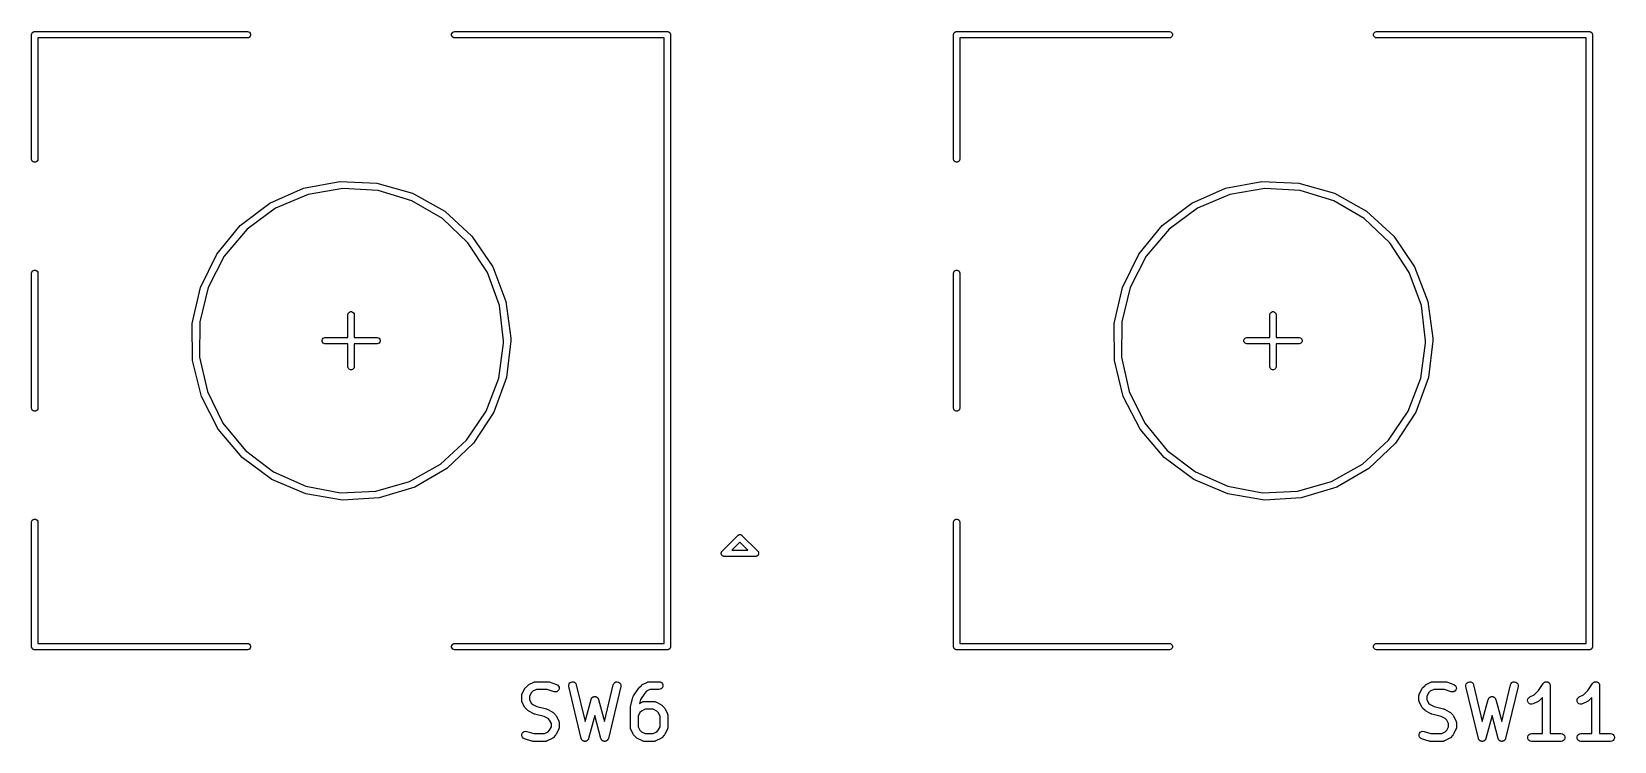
# Model space of a CAD drawing. Extents: x 105.5 to 202.9, y -138.6 to -44.
# Drawn here: x 128.58 to 159.1, y -138.58 to -124.89 of the extents above; entities that cross this region are included whole.
import ezdxf

# ---------------------------------------------------------------- set-up
doc = ezdxf.new("R2010")
doc.units = 0
doc.header["$MEASUREMENT"] = 0
doc.layers.add('BLACK', color=7, linetype='CONTINUOUS')

msp = doc.modelspace()

# ---------------------------------------------------------------- linework, layer by layer
at = {"layer": 'BLACK', "linetype": 'CONTINUOUS'}
for p, q in [((128.58, -124.939), (128.582, -124.934)), ((128.58, -124.945), (128.58, -124.939)), ((128.58, -127.355), (128.58, -124.945)), ((128.582, -124.934), (128.583, -124.929)), ((128.583, -124.929), (128.585, -124.925)), ((128.585, -124.925), (128.587, -124.92)), ((128.587, -124.92), (128.591, -124.915)), ((128.591, -124.915), (128.593, -124.911)), ((128.593, -124.911), (128.597, -124.907)), ((128.597, -124.907), (128.601, -124.903)), ((128.601, -124.903), (128.605, -124.901)), ((128.605, -124.901), (128.61, -124.897)), ((128.61, -124.897), (128.615, -124.895)), ((128.615, -124.895), (128.619, -124.893)), ((128.619, -124.893), (128.624, -124.892)), ((128.624, -124.892), (128.629, -124.89)), ((128.629, -124.89), (128.635, -124.89)), ((128.635, -124.89), (128.635, -124.89)), ((128.635, -124.89), (132.745, -124.89)), ((132.745, -125.01), (128.7, -125.01)), ((128.7, -125.01), (128.7, -127.355)), ((132.745, -124.89), (132.761, -124.893)), ((132.761, -125.007), (132.745, -125.01)), ((132.761, -124.893), (132.779, -124.903)), ((132.779, -124.997), (132.761, -125.007)), ((132.779, -124.903), (132.793, -124.92)), ((132.793, -124.98), (132.779, -124.997)), ((132.793, -124.92), (132.8, -124.939)), ((132.8, -124.961), (132.793, -124.98)), ((132.8, -124.939), (132.8, -124.961)), ((136.68, -124.939), (136.687, -124.92)), ((136.68, -124.961), (136.68, -124.939)), ((136.687, -124.98), (136.68, -124.961)), ((136.687, -124.92), (136.701, -124.903)), ((136.701, -124.997), (136.687, -124.98)), ((136.701, -124.903), (136.719, -124.893)), ((136.719, -125.007), (136.701, -124.997)), ((136.719, -124.893), (136.735, -124.89)), ((136.735, -125.01), (136.719, -125.007)), ((136.735, -124.89), (140.845, -124.89)), ((140.78, -125.01), (136.735, -125.01)), ((140.78, -136.69), (140.78, -125.01)), ((140.845, -124.89), (140.851, -124.89)), ((140.845, -124.89), (140.845, -124.89)), ((140.851, -124.89), (140.856, -124.892)), ((140.856, -124.892), (140.861, -124.893)), ((140.861, -124.893), (140.865, -124.895)), ((140.865, -124.895), (140.87, -124.897)), ((140.87, -124.897), (140.875, -124.901)), ((140.875, -124.901), (140.879, -124.903)), ((140.879, -124.903), (140.883, -124.907)), ((140.883, -124.907), (140.887, -124.911)), ((140.887, -124.911), (140.889, -124.915)), ((140.889, -124.915), (140.893, -124.92)), ((140.893, -124.92), (140.895, -124.925)), ((140.895, -124.925), (140.897, -124.929)), ((140.897, -124.929), (140.898, -124.934)), ((140.898, -124.934), (140.9, -124.939)), ((140.9, -124.939), (140.9, -124.945)), ((140.9, -124.945), (140.9, -124.945)), ((140.9, -124.945), (140.9, -136.755)), ((146.36, -124.939), (146.362, -124.934)), ((146.36, -124.945), (146.36, -124.939)), ((146.36, -127.355), (146.36, -124.945)), ((146.362, -124.934), (146.363, -124.929)), ((146.363, -124.929), (146.365, -124.925)), ((146.365, -124.925), (146.367, -124.92)), ((146.367, -124.92), (146.371, -124.915)), ((146.371, -124.915), (146.373, -124.911)), ((146.373, -124.911), (146.377, -124.907)), ((146.377, -124.907), (146.381, -124.903)), ((146.381, -124.903), (146.385, -124.901)), ((146.385, -124.901), (146.39, -124.897)), ((146.39, -124.897), (146.395, -124.895)), ((146.395, -124.895), (146.399, -124.893)), ((146.399, -124.893), (146.404, -124.892)), ((146.404, -124.892), (146.409, -124.89)), ((146.409, -124.89), (146.415, -124.89)), ((146.415, -124.89), (146.415, -124.89)), ((146.415, -124.89), (150.525, -124.89)), ((150.525, -125.01), (146.48, -125.01)), ((146.48, -125.01), (146.48, -127.355)), ((150.525, -124.89), (150.541, -124.893)), ((150.541, -125.007), (150.525, -125.01)), ((150.541, -124.893), (150.559, -124.903)), ((150.559, -124.997), (150.541, -125.007)), ((150.559, -124.903), (150.573, -124.92)), ((150.573, -124.98), (150.559, -124.997)), ((150.573, -124.92), (150.58, -124.939)), ((150.58, -124.961), (150.573, -124.98)), ((150.58, -124.939), (150.58, -124.961)), ((154.46, -124.939), (154.467, -124.92)), ((154.46, -124.961), (154.46, -124.939)), ((154.467, -124.98), (154.46, -124.961)), ((154.467, -124.92), (154.481, -124.903)), ((154.481, -124.997), (154.467, -124.98)), ((154.481, -124.903), (154.499, -124.893)), ((154.499, -125.007), (154.481, -124.997)), ((154.499, -124.893), (154.515, -124.89)), ((154.515, -125.01), (154.499, -125.007)), ((154.515, -124.89), (158.625, -124.89)), ((158.56, -125.01), (154.515, -125.01)), ((158.56, -136.69), (158.56, -125.01)), ((158.625, -124.89), (158.631, -124.89)), ((158.625, -124.89), (158.625, -124.89)), ((158.631, -124.89), (158.636, -124.892)), ((158.636, -124.892), (158.641, -124.893)), ((158.641, -124.893), (158.645, -124.895)), ((158.645, -124.895), (158.65, -124.897)), ((158.65, -124.897), (158.655, -124.901)), ((158.655, -124.901), (158.659, -124.903)), ((158.659, -124.903), (158.663, -124.907)), ((158.663, -124.907), (158.667, -124.911)), ((158.667, -124.911), (158.669, -124.915)), ((158.669, -124.915), (158.673, -124.92)), ((158.673, -124.92), (158.675, -124.925)), ((158.675, -124.925), (158.677, -124.929)), ((158.677, -124.929), (158.678, -124.934)), ((158.678, -124.934), (158.68, -124.939)), ((158.68, -124.939), (158.68, -124.945)), ((158.68, -124.945), (158.68, -124.945)), ((158.68, -124.945), (158.68, -136.755)), ((128.583, -127.371), (128.58, -127.355)), ((128.593, -127.389), (128.583, -127.371)), ((128.61, -127.403), (128.593, -127.389)), ((128.629, -127.41), (128.61, -127.403)), ((128.651, -127.41), (128.629, -127.41)), ((128.67, -127.403), (128.651, -127.41)), ((128.687, -127.389), (128.67, -127.403)), ((128.697, -127.371), (128.687, -127.389)), ((128.7, -127.355), (128.697, -127.371)), ((146.363, -127.371), (146.36, -127.355)), ((146.373, -127.389), (146.363, -127.371)), ((146.39, -127.403), (146.373, -127.389)), ((146.409, -127.41), (146.39, -127.403)), ((146.431, -127.41), (146.409, -127.41)), ((146.45, -127.403), (146.431, -127.41)), ((146.467, -127.389), (146.45, -127.403)), ((146.477, -127.371), (146.467, -127.389)), ((146.48, -127.355), (146.477, -127.371)), ((133.824, -127.909), (134.525, -127.778)), ((134.525, -127.778), (135.238, -127.81)), ((135.238, -127.81), (135.924, -128.007)), ((151.604, -127.909), (152.305, -127.778)), ((152.305, -127.778), (153.018, -127.81)), ((153.018, -127.81), (153.704, -128.007)), ((133.172, -128.199), (133.824, -127.909)), ((133.91, -128.03), (133.283, -128.296)), ((134.581, -127.914), (133.91, -128.03)), ((135.261, -127.956), (134.581, -127.914)), ((135.912, -128.154), (135.261, -127.956)), ((136.501, -128.496), (135.912, -128.154)), ((135.924, -128.007), (136.546, -128.355)), ((150.952, -128.199), (151.604, -127.909)), ((151.69, -128.03), (151.063, -128.296)), ((152.361, -127.914), (151.69, -128.03)), ((153.041, -127.956), (152.361, -127.914)), ((153.692, -128.154), (153.041, -127.956)), ((154.281, -128.496), (153.692, -128.154)), ((153.704, -128.007), (154.326, -128.355)), ((132.604, -128.631), (133.172, -128.199)), ((133.283, -128.296), (132.735, -128.7)), ((136.995, -128.964), (136.501, -128.496)), ((136.546, -128.355), (137.072, -128.837)), ((150.384, -128.631), (150.952, -128.199)), ((151.063, -128.296), (150.515, -128.7)), ((154.775, -128.964), (154.281, -128.496)), ((154.326, -128.355), (154.852, -128.837)), ((132.151, -129.182), (132.604, -128.631)), ((132.735, -128.7), (132.294, -129.219)), ((149.931, -129.182), (150.384, -128.631)), ((150.515, -128.7), (150.074, -129.219)), ((137.369, -129.534), (136.995, -128.964)), ((137.072, -128.837), (137.472, -129.428)), ((155.149, -129.534), (154.775, -128.964)), ((154.852, -128.837), (155.252, -129.428)), ((131.837, -129.822), (132.151, -129.182)), ((132.294, -129.219), (131.984, -129.825)), ((149.617, -129.822), (149.931, -129.182)), ((150.074, -129.219), (149.764, -129.825)), ((128.58, -129.545), (128.583, -129.529)), ((128.58, -132.155), (128.58, -129.545)), ((128.583, -129.529), (128.593, -129.511)), ((128.593, -129.511), (128.61, -129.497)), ((128.61, -129.497), (128.629, -129.49)), ((128.629, -129.49), (128.651, -129.49)), ((128.651, -129.49), (128.67, -129.497)), ((128.67, -129.497), (128.687, -129.511)), ((128.687, -129.511), (128.697, -129.529)), ((128.697, -129.529), (128.7, -129.545)), ((128.7, -129.545), (128.7, -132.155)), ((137.601, -130.174), (137.369, -129.534)), ((137.472, -129.428), (137.726, -130.094)), ((146.36, -129.545), (146.363, -129.529)), ((146.36, -132.155), (146.36, -129.545)), ((146.363, -129.529), (146.373, -129.511)), ((146.373, -129.511), (146.39, -129.497)), ((146.39, -129.497), (146.409, -129.49)), ((146.409, -129.49), (146.431, -129.49)), ((146.431, -129.49), (146.45, -129.497)), ((146.45, -129.497), (146.467, -129.511)), ((146.467, -129.511), (146.477, -129.529)), ((146.477, -129.529), (146.48, -129.545)), ((146.48, -129.545), (146.48, -132.155)), ((155.381, -130.174), (155.149, -129.534)), ((155.252, -129.428), (155.506, -130.094)), ((131.678, -130.517), (131.837, -129.822)), ((131.984, -129.825), (131.823, -130.487)), ((149.458, -130.517), (149.617, -129.822)), ((149.764, -129.825), (149.603, -130.487)), ((134.68, -130.345), (134.683, -130.329)), ((134.683, -130.329), (134.693, -130.311)), ((134.693, -130.311), (134.71, -130.297)), ((134.71, -130.297), (134.729, -130.29)), ((134.729, -130.29), (134.751, -130.29)), ((134.751, -130.29), (134.77, -130.297)), ((134.77, -130.297), (134.787, -130.311)), ((134.787, -130.311), (134.797, -130.329)), ((134.797, -130.329), (134.8, -130.345)), ((137.68, -130.85), (137.601, -130.174)), ((137.726, -130.094), (137.82, -130.802)), ((152.46, -130.345), (152.463, -130.329)), ((152.463, -130.329), (152.473, -130.311)), ((152.473, -130.311), (152.49, -130.297)), ((152.49, -130.297), (152.509, -130.29)), ((152.509, -130.29), (152.531, -130.29)), ((152.531, -130.29), (152.55, -130.297)), ((152.55, -130.297), (152.567, -130.311)), ((152.567, -130.311), (152.577, -130.329)), ((152.577, -130.329), (152.58, -130.345)), ((155.46, -130.85), (155.381, -130.174)), ((155.506, -130.094), (155.6, -130.802)), ((131.684, -131.231), (131.678, -130.517)), ((131.823, -130.487), (131.817, -131.168)), ((134.68, -130.79), (134.68, -130.345)), ((134.8, -130.345), (134.8, -130.79)), ((149.464, -131.231), (149.458, -130.517)), ((149.603, -130.487), (149.597, -131.168)), ((152.46, -130.79), (152.46, -130.345)), ((152.58, -130.345), (152.58, -130.79)), ((134.18, -130.839), (134.187, -130.82)), ((134.18, -130.861), (134.18, -130.839)), ((134.187, -130.88), (134.18, -130.861)), ((134.187, -130.82), (134.201, -130.803)), ((134.201, -130.897), (134.187, -130.88)), ((134.201, -130.803), (134.219, -130.793)), ((134.219, -130.907), (134.201, -130.897)), ((134.219, -130.793), (134.235, -130.79)), ((134.235, -130.91), (134.219, -130.907)), ((134.235, -130.79), (134.68, -130.79)), ((134.68, -130.91), (134.235, -130.91)), ((134.68, -131.355), (134.68, -130.91)), ((134.8, -130.79), (135.245, -130.79)), ((135.245, -130.91), (134.8, -130.91)), ((134.8, -130.91), (134.8, -131.355)), ((135.245, -130.79), (135.261, -130.793)), ((135.261, -130.907), (135.245, -130.91)), ((135.261, -130.793), (135.279, -130.803)), ((135.279, -130.897), (135.261, -130.907)), ((135.279, -130.803), (135.293, -130.82)), ((135.293, -130.88), (135.279, -130.897)), ((135.293, -130.82), (135.3, -130.839)), ((135.3, -130.861), (135.293, -130.88)), ((135.3, -130.839), (135.3, -130.861)), ((137.59, -131.571), (137.68, -130.896)), ((137.68, -130.896), (137.68, -130.85)), ((137.82, -130.85), (137.737, -131.559)), ((137.82, -130.802), (137.82, -130.85)), ((151.96, -130.839), (151.967, -130.82)), ((151.96, -130.861), (151.96, -130.839)), ((151.967, -130.88), (151.96, -130.861)), ((151.967, -130.82), (151.981, -130.803)), ((151.981, -130.897), (151.967, -130.88)), ((151.981, -130.803), (151.999, -130.793)), ((151.999, -130.907), (151.981, -130.897)), ((151.999, -130.793), (152.015, -130.79)), ((152.015, -130.91), (151.999, -130.907)), ((152.015, -130.79), (152.46, -130.79)), ((152.46, -130.91), (152.015, -130.91)), ((152.46, -131.355), (152.46, -130.91)), ((152.58, -130.79), (153.025, -130.79)), ((153.025, -130.91), (152.58, -130.91)), ((152.58, -130.91), (152.58, -131.355)), ((153.025, -130.79), (153.041, -130.793)), ((153.041, -130.907), (153.025, -130.91)), ((153.041, -130.793), (153.059, -130.803)), ((153.059, -130.897), (153.041, -130.907)), ((153.059, -130.803), (153.073, -130.82)), ((153.073, -130.88), (153.059, -130.897)), ((153.073, -130.82), (153.08, -130.839)), ((153.08, -130.861), (153.073, -130.88)), ((153.08, -130.839), (153.08, -130.861)), ((155.37, -131.571), (155.46, -130.896)), ((155.46, -130.896), (155.46, -130.85)), ((155.6, -130.85), (155.517, -131.559)), ((155.6, -130.802), (155.6, -130.85)), ((131.853, -131.924), (131.684, -131.231)), ((131.817, -131.168), (131.969, -131.831)), ((149.633, -131.924), (149.464, -131.231)), ((149.597, -131.168), (149.749, -131.831)), ((134.683, -131.371), (134.68, -131.355)), ((134.693, -131.389), (134.683, -131.371)), ((134.71, -131.403), (134.693, -131.389)), ((134.729, -131.41), (134.71, -131.403)), ((134.751, -131.41), (134.729, -131.41)), ((134.77, -131.403), (134.751, -131.41)), ((134.787, -131.389), (134.77, -131.403)), ((134.797, -131.371), (134.787, -131.389)), ((134.8, -131.355), (134.797, -131.371)), ((152.463, -131.371), (152.46, -131.355)), ((152.473, -131.389), (152.463, -131.371)), ((152.49, -131.403), (152.473, -131.389)), ((152.509, -131.41), (152.49, -131.403)), ((152.531, -131.41), (152.509, -131.41)), ((152.55, -131.403), (152.531, -131.41)), ((152.567, -131.389), (152.55, -131.403)), ((152.577, -131.371), (152.567, -131.389)), ((152.58, -131.355), (152.577, -131.371)), ((131.969, -131.831), (132.269, -132.443)), ((137.348, -132.208), (137.59, -131.571)), ((137.737, -131.559), (137.494, -132.229)), ((149.749, -131.831), (150.049, -132.443)), ((155.128, -132.208), (155.37, -131.571)), ((155.517, -131.559), (155.274, -132.229)), ((128.583, -132.171), (128.58, -132.155)), ((128.7, -132.155), (128.697, -132.171)), ((132.178, -132.559), (131.853, -131.924)), ((146.363, -132.171), (146.36, -132.155)), ((146.48, -132.155), (146.477, -132.171)), ((149.958, -132.559), (149.633, -131.924)), ((128.593, -132.189), (128.583, -132.171)), ((128.61, -132.203), (128.593, -132.189)), ((128.629, -132.21), (128.61, -132.203)), ((128.651, -132.21), (128.629, -132.21)), ((128.67, -132.203), (128.651, -132.21)), ((128.687, -132.189), (128.67, -132.203)), ((128.697, -132.171), (128.687, -132.189)), ((132.269, -132.443), (132.701, -132.968)), ((136.966, -132.771), (137.348, -132.208)), ((137.494, -132.229), (137.103, -132.826)), ((146.373, -132.189), (146.363, -132.171)), ((146.39, -132.203), (146.373, -132.189)), ((146.409, -132.21), (146.39, -132.203)), ((146.431, -132.21), (146.409, -132.21)), ((146.45, -132.203), (146.431, -132.21)), ((146.467, -132.189), (146.45, -132.203)), ((146.477, -132.171), (146.467, -132.189)), ((150.049, -132.443), (150.481, -132.968)), ((154.746, -132.771), (155.128, -132.208)), ((155.274, -132.229), (154.883, -132.826)), ((132.639, -133.103), (132.178, -132.559)), ((136.464, -133.232), (136.966, -132.771)), ((150.419, -133.103), (149.958, -132.559)), ((154.244, -133.232), (154.746, -132.771)), ((132.701, -132.968), (133.243, -133.381)), ((137.103, -132.826), (136.585, -133.316)), ((150.481, -132.968), (151.023, -133.381)), ((154.883, -132.826), (154.365, -133.316)), ((133.214, -133.525), (132.639, -133.103)), ((133.243, -133.381), (133.866, -133.657)), ((135.87, -133.564), (136.464, -133.232)), ((136.585, -133.316), (135.968, -133.675)), ((150.994, -133.525), (150.419, -133.103)), ((151.023, -133.381), (151.646, -133.657)), ((153.65, -133.564), (154.244, -133.232)), ((154.365, -133.316), (153.748, -133.675)), ((133.87, -133.805), (133.214, -133.525)), ((133.866, -133.657), (134.535, -133.783)), ((135.215, -133.751), (135.87, -133.564)), ((135.968, -133.675), (135.285, -133.881)), ((151.65, -133.805), (150.994, -133.525)), ((151.646, -133.657), (152.315, -133.783)), ((152.995, -133.751), (153.65, -133.564)), ((153.748, -133.675), (153.065, -133.881)), ((134.573, -133.925), (133.87, -133.805)), ((134.535, -133.783), (135.215, -133.751)), ((135.285, -133.881), (134.573, -133.925)), ((152.353, -133.925), (151.65, -133.805)), ((152.315, -133.783), (152.995, -133.751)), ((153.065, -133.881), (152.353, -133.925)), ((128.593, -134.311), (128.61, -134.297)), ((128.61, -134.297), (128.629, -134.29)), ((128.629, -134.29), (128.651, -134.29)), ((128.651, -134.29), (128.67, -134.297)), ((128.67, -134.297), (128.687, -134.311)), ((146.373, -134.311), (146.39, -134.297)), ((146.39, -134.297), (146.409, -134.29)), ((146.409, -134.29), (146.431, -134.29)), ((146.431, -134.29), (146.45, -134.297)), ((146.45, -134.297), (146.467, -134.311)), ((128.58, -134.345), (128.583, -134.329)), ((128.58, -136.755), (128.58, -134.345)), ((128.583, -134.329), (128.593, -134.311)), ((128.687, -134.311), (128.697, -134.329)), ((128.697, -134.329), (128.7, -134.345)), ((128.7, -134.345), (128.7, -136.69)), ((141.903, -134.902), (142.201, -134.604)), ((142.201, -134.604), (142.205, -134.6)), ((142.201, -134.604), (142.201, -134.604)), ((142.205, -134.6), (142.21, -134.598)), ((142.21, -134.598), (142.214, -134.595)), ((142.214, -134.595), (142.219, -134.593)), ((142.219, -134.593), (142.224, -134.591)), ((142.224, -134.591), (142.23, -134.591)), ((142.23, -134.591), (142.235, -134.589)), ((142.235, -134.589), (142.24, -134.59)), ((142.24, -134.59), (142.245, -134.589)), ((142.245, -134.589), (142.25, -134.591)), ((142.25, -134.591), (142.256, -134.591)), ((142.256, -134.591), (142.261, -134.593)), ((142.261, -134.593), (142.266, -134.595)), ((142.266, -134.595), (142.27, -134.598)), ((142.27, -134.598), (142.275, -134.6)), ((142.275, -134.6), (142.279, -134.604)), ((142.279, -134.604), (142.279, -134.604)), ((142.279, -134.604), (142.577, -134.902)), ((146.36, -134.345), (146.363, -134.329)), ((146.36, -136.755), (146.36, -134.345)), ((146.363, -134.329), (146.373, -134.311)), ((146.467, -134.311), (146.477, -134.329)), ((146.477, -134.329), (146.48, -134.345)), ((146.48, -134.345), (146.48, -136.69)), ((141.892, -134.913), (141.894, -134.911)), ((141.894, -134.911), (141.896, -134.909)), ((141.896, -134.909), (141.901, -134.903)), ((141.901, -134.903), (141.903, -134.902)), ((142.24, -134.735), (142.085, -134.89)), ((142.085, -134.89), (142.395, -134.89)), ((142.395, -134.89), (142.24, -134.735)), ((142.577, -134.902), (142.579, -134.903)), ((142.579, -134.903), (142.584, -134.909)), ((142.584, -134.909), (142.586, -134.911)), ((142.586, -134.911), (142.588, -134.913)), ((141.879, -134.945), (141.88, -134.942)), ((141.88, -134.953), (141.879, -134.945)), ((141.88, -134.939), (141.883, -134.932)), ((141.88, -134.942), (141.88, -134.939)), ((141.88, -134.961), (141.88, -134.953)), ((141.881, -134.963), (141.88, -134.961)), ((141.881, -134.966), (141.881, -134.963)), ((141.885, -134.973), (141.881, -134.966)), ((141.883, -134.932), (141.885, -134.924)), ((141.885, -134.924), (141.886, -134.922)), ((141.887, -134.98), (141.885, -134.973)), ((141.886, -134.922), (141.887, -134.92)), ((141.887, -134.92), (141.892, -134.913)), ((141.889, -134.983), (141.887, -134.98)), ((141.89, -134.985), (141.889, -134.983)), ((141.896, -134.991), (141.89, -134.985)), ((141.901, -134.997), (141.896, -134.991)), ((141.903, -134.998), (141.901, -134.997)), ((141.905, -135), (141.903, -134.998)), ((141.912, -135.003), (141.905, -135)), ((141.919, -135.007), (141.912, -135.003)), ((141.922, -135.008), (141.919, -135.007)), ((141.924, -135.009), (141.922, -135.008)), ((141.932, -135.01), (141.924, -135.009)), ((141.935, -135.01), (141.932, -135.01)), ((141.937, -135.01), (141.935, -135.01)), ((141.945, -135.011), (141.937, -135.01)), ((141.948, -135.01), (141.945, -135.011)), ((142.532, -135.01), (141.948, -135.01)), ((142.535, -135.011), (142.532, -135.01)), ((142.543, -135.01), (142.535, -135.011)), ((142.545, -135.01), (142.543, -135.01)), ((142.548, -135.01), (142.545, -135.01)), ((142.556, -135.009), (142.548, -135.01)), ((142.558, -135.008), (142.556, -135.009)), ((142.561, -135.007), (142.558, -135.008)), ((142.568, -135.003), (142.561, -135.007)), ((142.575, -135), (142.568, -135.003)), ((142.577, -134.998), (142.575, -135)), ((142.579, -134.997), (142.577, -134.998)), ((142.584, -134.991), (142.579, -134.997)), ((142.59, -134.985), (142.584, -134.991)), ((142.588, -134.913), (142.593, -134.92)), ((142.591, -134.983), (142.59, -134.985)), ((142.593, -134.98), (142.591, -134.983)), ((142.593, -134.92), (142.594, -134.922)), ((142.595, -134.973), (142.593, -134.98)), ((142.594, -134.922), (142.595, -134.924)), ((142.595, -134.924), (142.597, -134.932)), ((142.599, -134.966), (142.595, -134.973)), ((142.597, -134.932), (142.6, -134.939)), ((142.6, -134.961), (142.599, -134.963)), ((142.599, -134.963), (142.599, -134.966)), ((142.6, -134.939), (142.6, -134.942)), ((142.6, -134.942), (142.601, -134.945)), ((142.601, -134.945), (142.6, -134.953)), ((142.6, -134.953), (142.6, -134.961)), ((128.7, -136.69), (132.745, -136.69)), ((132.745, -136.69), (132.761, -136.693)), ((132.761, -136.693), (132.779, -136.703)), ((132.779, -136.703), (132.793, -136.72)), ((132.793, -136.72), (132.8, -136.739)), ((132.8, -136.739), (132.8, -136.761)), ((136.68, -136.739), (136.687, -136.72)), ((136.68, -136.761), (136.68, -136.739)), ((136.687, -136.72), (136.701, -136.703)), ((136.701, -136.703), (136.719, -136.693)), ((136.719, -136.693), (136.735, -136.69)), ((136.735, -136.69), (140.78, -136.69)), ((146.48, -136.69), (150.525, -136.69)), ((150.525, -136.69), (150.541, -136.693)), ((150.541, -136.693), (150.559, -136.703)), ((150.559, -136.703), (150.573, -136.72)), ((150.573, -136.72), (150.58, -136.739)), ((150.58, -136.739), (150.58, -136.761)), ((154.46, -136.739), (154.467, -136.72)), ((154.46, -136.761), (154.46, -136.739)), ((154.467, -136.72), (154.481, -136.703)), ((154.481, -136.703), (154.499, -136.693)), ((154.499, -136.693), (154.515, -136.69)), ((154.515, -136.69), (158.56, -136.69)), ((128.58, -136.761), (128.58, -136.755)), ((128.58, -136.755), (128.58, -136.755)), ((128.582, -136.766), (128.58, -136.761)), ((128.583, -136.771), (128.582, -136.766)), ((128.585, -136.775), (128.583, -136.771)), ((128.587, -136.78), (128.585, -136.775)), ((128.591, -136.785), (128.587, -136.78)), ((128.593, -136.789), (128.591, -136.785)), ((128.597, -136.793), (128.593, -136.789)), ((128.601, -136.797), (128.597, -136.793)), ((128.605, -136.799), (128.601, -136.797)), ((128.61, -136.803), (128.605, -136.799)), ((128.615, -136.805), (128.61, -136.803)), ((128.619, -136.807), (128.615, -136.805)), ((128.624, -136.808), (128.619, -136.807)), ((128.629, -136.81), (128.624, -136.808)), ((128.635, -136.81), (128.629, -136.81)), ((132.745, -136.81), (128.635, -136.81)), ((128.635, -136.81), (128.635, -136.81)), ((132.761, -136.807), (132.745, -136.81)), ((132.779, -136.797), (132.761, -136.807)), ((132.793, -136.78), (132.779, -136.797)), ((132.8, -136.761), (132.793, -136.78)), ((136.687, -136.78), (136.68, -136.761)), ((136.701, -136.797), (136.687, -136.78)), ((136.719, -136.807), (136.701, -136.797)), ((136.735, -136.81), (136.719, -136.807)), ((140.845, -136.81), (136.735, -136.81)), ((140.851, -136.81), (140.845, -136.81)), ((140.845, -136.81), (140.845, -136.81)), ((140.856, -136.808), (140.851, -136.81)), ((140.861, -136.807), (140.856, -136.808)), ((140.865, -136.805), (140.861, -136.807)), ((140.87, -136.803), (140.865, -136.805)), ((140.875, -136.799), (140.87, -136.803)), ((140.879, -136.797), (140.875, -136.799)), ((140.883, -136.793), (140.879, -136.797)), ((140.887, -136.789), (140.883, -136.793)), ((140.889, -136.785), (140.887, -136.789)), ((140.893, -136.78), (140.889, -136.785)), ((140.895, -136.775), (140.893, -136.78)), ((140.897, -136.771), (140.895, -136.775)), ((140.898, -136.766), (140.897, -136.771)), ((140.9, -136.761), (140.898, -136.766)), ((140.9, -136.755), (140.9, -136.755)), ((140.9, -136.755), (140.9, -136.761)), ((146.36, -136.761), (146.36, -136.755)), ((146.36, -136.755), (146.36, -136.755)), ((146.362, -136.766), (146.36, -136.761)), ((146.363, -136.771), (146.362, -136.766)), ((146.365, -136.775), (146.363, -136.771)), ((146.367, -136.78), (146.365, -136.775)), ((146.371, -136.785), (146.367, -136.78)), ((146.373, -136.789), (146.371, -136.785)), ((146.377, -136.793), (146.373, -136.789)), ((146.381, -136.797), (146.377, -136.793)), ((146.385, -136.799), (146.381, -136.797)), ((146.39, -136.803), (146.385, -136.799)), ((146.395, -136.805), (146.39, -136.803)), ((146.399, -136.807), (146.395, -136.805)), ((146.404, -136.808), (146.399, -136.807)), ((146.409, -136.81), (146.404, -136.808)), ((146.415, -136.81), (146.409, -136.81)), ((150.525, -136.81), (146.415, -136.81)), ((146.415, -136.81), (146.415, -136.81)), ((150.541, -136.807), (150.525, -136.81)), ((150.559, -136.797), (150.541, -136.807)), ((150.573, -136.78), (150.559, -136.797)), ((150.58, -136.761), (150.573, -136.78)), ((154.467, -136.78), (154.46, -136.761)), ((154.481, -136.797), (154.467, -136.78)), ((154.499, -136.807), (154.481, -136.797)), ((154.515, -136.81), (154.499, -136.807)), ((158.625, -136.81), (154.515, -136.81)), ((158.631, -136.81), (158.625, -136.81)), ((158.625, -136.81), (158.625, -136.81)), ((158.636, -136.808), (158.631, -136.81)), ((158.641, -136.807), (158.636, -136.808)), ((158.645, -136.805), (158.641, -136.807)), ((158.65, -136.803), (158.645, -136.805)), ((158.655, -136.799), (158.65, -136.803)), ((158.659, -136.797), (158.655, -136.799)), ((158.663, -136.793), (158.659, -136.797)), ((158.667, -136.789), (158.663, -136.793)), ((158.669, -136.785), (158.667, -136.789)), ((158.673, -136.78), (158.669, -136.785)), ((158.675, -136.775), (158.673, -136.78)), ((158.677, -136.771), (158.675, -136.775)), ((158.678, -136.766), (158.677, -136.771)), ((158.68, -136.761), (158.678, -136.766)), ((158.68, -136.755), (158.68, -136.755)), ((158.68, -136.755), (158.68, -136.761)), ((138.04, -137.659), (138.087, -137.564)), ((138.087, -137.564), (138.094, -137.554)), ((138.094, -137.554), (138.101, -137.545)), ((138.101, -137.545), (138.149, -137.497)), ((138.149, -137.497), (138.159, -137.49)), ((138.159, -137.49), (138.168, -137.483)), ((138.168, -137.483), (138.264, -137.435)), ((138.216, -137.642), (138.182, -137.711)), ((138.246, -137.612), (138.216, -137.642)), ((138.315, -137.577), (138.246, -137.612)), ((138.264, -137.435), (138.268, -137.434)), ((138.268, -137.434), (138.271, -137.432)), ((138.271, -137.432), (138.28, -137.43)), ((138.28, -137.43), (138.289, -137.428)), ((138.289, -137.428), (138.293, -137.428)), ((138.293, -137.428), (138.297, -137.427)), ((138.297, -137.427), (138.535, -137.427)), ((138.523, -137.577), (138.315, -137.577)), ((138.654, -137.621), (138.523, -137.577)), ((138.535, -137.427), (138.547, -137.429)), ((138.547, -137.429), (138.559, -137.431)), ((138.559, -137.431), (138.702, -137.479)), ((138.68, -137.625), (138.654, -137.621)), ((138.706, -137.62), (138.68, -137.625)), ((138.702, -137.479), (138.725, -137.491)), ((138.728, -137.606), (138.706, -137.62)), ((138.725, -137.491), (138.742, -137.511)), ((138.744, -137.586), (138.728, -137.606)), ((138.742, -137.511), (138.752, -137.535)), ((138.752, -137.561), (138.744, -137.586)), ((138.752, -137.535), (138.752, -137.561)), ((138.937, -137.494), (138.944, -137.469)), ((138.938, -137.52), (138.937, -137.494)), ((139.177, -138.52), (138.938, -137.52)), ((138.944, -137.469), (138.96, -137.448)), ((138.96, -137.448), (138.982, -137.434)), ((138.982, -137.434), (139.007, -137.428)), ((139.007, -137.428), (139.033, -137.431)), ((139.033, -137.431), (139.056, -137.442)), ((139.056, -137.442), (139.074, -137.461)), ((139.074, -137.461), (139.084, -137.485)), ((139.084, -137.485), (139.254, -138.196)), ((139.626, -138.196), (139.796, -137.485)), ((139.942, -137.52), (139.703, -138.52)), ((139.796, -137.485), (139.806, -137.461)), ((139.806, -137.461), (139.824, -137.442)), ((139.824, -137.442), (139.847, -137.431)), ((139.847, -137.431), (139.873, -137.428)), ((139.873, -137.428), (139.898, -137.434)), ((139.898, -137.434), (139.92, -137.448)), ((139.92, -137.448), (139.936, -137.469)), ((139.936, -137.469), (139.943, -137.494)), ((139.943, -137.494), (139.942, -137.52)), ((140.187, -137.699), (140.282, -137.556)), ((140.282, -137.556), (140.287, -137.551)), ((140.287, -137.551), (140.292, -137.545)), ((140.292, -137.545), (140.339, -137.497)), ((140.403, -137.645), (140.319, -137.771)), ((140.339, -137.497), (140.349, -137.49)), ((140.349, -137.49), (140.359, -137.483)), ((140.359, -137.483), (140.454, -137.435)), ((140.437, -137.612), (140.403, -137.645)), ((140.505, -137.577), (140.437, -137.612)), ((140.454, -137.435), (140.458, -137.434)), ((140.458, -137.434), (140.462, -137.432)), ((140.462, -137.432), (140.471, -137.43)), ((140.471, -137.43), (140.479, -137.428)), ((140.479, -137.428), (140.483, -137.428)), ((140.483, -137.428), (140.488, -137.427)), ((140.488, -137.427), (140.678, -137.427)), ((140.678, -137.577), (140.505, -137.577)), ((140.678, -137.427), (140.704, -137.432)), ((140.704, -137.573), (140.678, -137.577)), ((140.704, -137.432), (140.726, -137.445)), ((140.726, -137.56), (140.704, -137.573)), ((140.726, -137.445), (140.743, -137.465)), ((140.743, -137.54), (140.726, -137.56)), ((140.743, -137.465), (140.752, -137.489)), ((140.752, -137.515), (140.743, -137.54)), ((140.752, -137.489), (140.752, -137.515)), ((155.343, -137.659), (155.391, -137.564)), ((155.391, -137.564), (155.398, -137.554)), ((155.398, -137.554), (155.405, -137.545)), ((155.405, -137.545), (155.453, -137.497)), ((155.453, -137.497), (155.463, -137.49)), ((155.463, -137.49), (155.472, -137.483)), ((155.472, -137.483), (155.567, -137.435)), ((155.52, -137.642), (155.485, -137.711)), ((155.55, -137.612), (155.52, -137.642)), ((155.619, -137.577), (155.55, -137.612)), ((155.567, -137.435), (155.572, -137.434)), ((155.572, -137.434), (155.575, -137.432)), ((155.575, -137.432), (155.584, -137.43)), ((155.584, -137.43), (155.592, -137.428)), ((155.592, -137.428), (155.597, -137.428)), ((155.597, -137.428), (155.601, -137.427)), ((155.601, -137.427), (155.839, -137.427)), ((155.827, -137.577), (155.619, -137.577)), ((155.958, -137.621), (155.827, -137.577)), ((155.839, -137.427), (155.851, -137.429)), ((155.851, -137.429), (155.863, -137.431)), ((155.863, -137.431), (156.006, -137.479)), ((155.984, -137.625), (155.958, -137.621)), ((156.009, -137.62), (155.984, -137.625)), ((156.006, -137.479), (156.029, -137.491)), ((156.032, -137.606), (156.009, -137.62)), ((156.029, -137.491), (156.046, -137.511)), ((156.048, -137.586), (156.032, -137.606)), ((156.046, -137.511), (156.055, -137.535)), ((156.056, -137.561), (156.048, -137.586)), ((156.055, -137.535), (156.056, -137.561)), ((156.241, -137.494), (156.248, -137.469)), ((156.242, -137.52), (156.241, -137.494)), ((156.48, -138.52), (156.242, -137.52)), ((156.248, -137.469), (156.264, -137.448)), ((156.264, -137.448), (156.285, -137.434)), ((156.285, -137.434), (156.311, -137.428)), ((156.311, -137.428), (156.337, -137.431)), ((156.337, -137.431), (156.36, -137.442)), ((156.36, -137.442), (156.378, -137.461)), ((156.378, -137.461), (156.388, -137.485)), ((156.388, -137.485), (156.557, -138.196)), ((156.93, -138.196), (157.099, -137.485)), ((157.245, -137.52), (157.007, -138.52)), ((157.099, -137.485), (157.11, -137.461)), ((157.11, -137.461), (157.128, -137.442)), ((157.128, -137.442), (157.151, -137.431)), ((157.151, -137.431), (157.177, -137.428)), ((157.177, -137.428), (157.202, -137.434)), ((157.202, -137.434), (157.224, -137.448)), ((157.224, -137.448), (157.239, -137.469)), ((157.239, -137.469), (157.247, -137.494)), ((157.247, -137.494), (157.245, -137.52)), ((157.557, -137.679), (157.638, -137.597)), ((157.638, -137.597), (157.729, -137.461)), ((157.729, -137.461), (157.732, -137.458)), ((157.732, -137.458), (157.734, -137.454)), ((157.734, -137.454), (157.741, -137.448)), ((157.741, -137.448), (157.747, -137.442)), ((157.747, -137.442), (157.751, -137.44)), ((157.751, -137.44), (157.754, -137.437)), ((157.754, -137.437), (157.762, -137.434)), ((157.762, -137.434), (157.77, -137.43)), ((157.77, -137.43), (157.774, -137.43)), ((157.774, -137.43), (157.778, -137.429)), ((157.778, -137.429), (157.787, -137.429)), ((157.787, -137.429), (157.796, -137.428)), ((157.796, -137.428), (157.8, -137.429)), ((157.8, -137.429), (157.804, -137.429)), ((157.804, -137.429), (157.813, -137.432)), ((157.813, -137.432), (157.822, -137.434)), ((157.822, -137.434), (157.825, -137.436)), ((157.825, -137.436), (157.829, -137.437)), ((157.829, -137.437), (157.836, -137.443)), ((157.836, -137.443), (157.843, -137.448)), ((157.843, -137.448), (157.846, -137.452)), ((157.846, -137.452), (157.849, -137.454)), ((157.849, -137.454), (157.853, -137.462)), ((157.853, -137.462), (157.859, -137.469)), ((157.859, -137.469), (157.86, -137.473)), ((157.86, -137.473), (157.862, -137.477)), ((157.862, -137.477), (157.863, -137.486)), ((157.863, -137.486), (157.866, -137.494)), ((157.866, -137.494), (157.866, -137.498)), ((157.866, -137.498), (157.866, -137.502)), ((157.866, -137.502), (157.866, -138.427)), ((158.509, -137.679), (158.59, -137.597)), ((158.59, -137.597), (158.681, -137.461)), ((158.681, -137.461), (158.684, -137.458)), ((158.684, -137.458), (158.686, -137.454)), ((158.686, -137.454), (158.693, -137.448)), ((158.693, -137.448), (158.699, -137.442)), ((158.699, -137.442), (158.703, -137.44)), ((158.703, -137.44), (158.706, -137.437)), ((158.706, -137.437), (158.715, -137.434)), ((158.715, -137.434), (158.723, -137.43)), ((158.723, -137.43), (158.727, -137.43)), ((158.727, -137.43), (158.731, -137.429)), ((158.731, -137.429), (158.74, -137.429)), ((158.74, -137.429), (158.749, -137.428)), ((158.749, -137.428), (158.753, -137.429)), ((158.753, -137.429), (158.757, -137.429)), ((158.757, -137.429), (158.765, -137.432)), ((158.765, -137.432), (158.774, -137.434)), ((158.774, -137.434), (158.777, -137.436)), ((158.777, -137.436), (158.781, -137.437)), ((158.781, -137.437), (158.788, -137.443)), ((158.788, -137.443), (158.796, -137.448)), ((158.796, -137.448), (158.798, -137.452)), ((158.798, -137.452), (158.801, -137.454)), ((158.801, -137.454), (158.806, -137.462)), ((158.806, -137.462), (158.811, -137.469)), ((158.811, -137.469), (158.812, -137.473)), ((158.812, -137.473), (158.814, -137.477)), ((158.814, -137.477), (158.816, -137.486)), ((158.816, -137.486), (158.818, -137.494)), ((158.818, -137.494), (158.818, -137.498)), ((158.818, -137.498), (158.819, -137.502)), ((158.819, -137.502), (158.819, -138.427)), ((138.032, -137.684), (138.035, -137.676)), ((138.032, -137.689), (138.032, -137.684)), ((138.032, -137.693), (138.032, -137.689)), ((138.032, -137.788), (138.032, -137.693)), ((138.032, -137.792), (138.032, -137.788)), ((138.032, -137.797), (138.032, -137.792)), ((138.035, -137.805), (138.032, -137.797)), ((138.035, -137.676), (138.036, -137.667)), ((138.036, -137.814), (138.035, -137.805)), ((138.036, -137.667), (138.038, -137.663)), ((138.038, -137.817), (138.036, -137.814)), ((138.038, -137.663), (138.04, -137.659)), ((138.04, -137.822), (138.038, -137.817)), ((138.087, -137.917), (138.04, -137.822)), ((138.094, -137.927), (138.087, -137.917)), ((138.101, -137.936), (138.094, -137.927)), ((138.149, -137.984), (138.101, -137.936)), ((138.182, -137.711), (138.182, -137.77)), ((138.182, -137.77), (138.216, -137.839)), ((138.216, -137.839), (138.246, -137.869)), ((138.246, -137.869), (138.323, -137.908)), ((138.323, -137.908), (138.506, -137.953)), ((138.506, -137.953), (138.513, -137.957)), ((138.513, -137.957), (138.521, -137.959)), ((138.521, -137.959), (138.616, -138.007)), ((139.254, -138.196), (139.368, -137.769)), ((139.368, -137.769), (139.37, -137.763)), ((139.37, -137.763), (139.372, -137.756)), ((139.372, -137.756), (139.376, -137.751)), ((139.376, -137.751), (139.379, -137.745)), ((139.379, -137.745), (139.383, -137.74)), ((139.383, -137.74), (139.387, -137.735)), ((139.387, -137.735), (139.392, -137.731)), ((139.392, -137.731), (139.397, -137.727)), ((139.397, -137.727), (139.403, -137.724)), ((139.403, -137.724), (139.408, -137.72)), ((139.408, -137.72), (139.415, -137.718)), ((139.415, -137.718), (139.421, -137.716)), ((139.421, -137.716), (139.427, -137.715)), ((139.427, -137.715), (139.434, -137.713)), ((139.434, -137.713), (139.44, -137.714)), ((139.44, -137.714), (139.446, -137.713)), ((139.446, -137.713), (139.453, -137.715)), ((139.453, -137.715), (139.459, -137.716)), ((139.459, -137.716), (139.465, -137.718)), ((139.465, -137.718), (139.472, -137.72)), ((139.472, -137.72), (139.477, -137.724)), ((139.477, -137.724), (139.483, -137.727)), ((139.483, -137.727), (139.488, -137.731)), ((139.488, -137.731), (139.493, -137.735)), ((139.493, -137.735), (139.497, -137.74)), ((139.497, -137.74), (139.501, -137.745)), ((139.501, -137.745), (139.504, -137.751)), ((139.504, -137.751), (139.508, -137.756)), ((139.508, -137.756), (139.51, -137.763)), ((139.51, -137.763), (139.512, -137.769)), ((139.512, -137.769), (139.626, -138.196)), ((140.127, -137.931), (140.128, -137.922)), ((140.127, -138.312), (140.127, -137.931)), ((140.128, -137.922), (140.129, -137.913)), ((140.129, -137.913), (140.177, -137.722)), ((140.177, -137.722), (140.182, -137.711)), ((140.182, -137.711), (140.187, -137.699)), ((140.319, -137.771), (140.301, -137.845)), ((140.301, -137.845), (140.359, -137.816)), ((140.41, -137.958), (140.342, -137.993)), ((140.359, -137.816), (140.363, -137.815)), ((140.363, -137.815), (140.367, -137.813)), ((140.367, -137.813), (140.375, -137.811)), ((140.375, -137.811), (140.384, -137.809)), ((140.384, -137.809), (140.388, -137.809)), ((140.388, -137.809), (140.392, -137.808)), ((140.392, -137.808), (140.583, -137.808)), ((140.565, -137.958), (140.41, -137.958)), ((140.634, -137.993), (140.565, -137.958)), ((140.583, -137.808), (140.587, -137.809)), ((140.587, -137.809), (140.591, -137.809)), ((140.591, -137.809), (140.6, -137.811)), ((140.6, -137.811), (140.609, -137.813)), ((140.609, -137.813), (140.612, -137.815)), ((140.612, -137.815), (140.616, -137.816)), ((140.616, -137.816), (140.712, -137.864)), ((140.712, -137.864), (140.721, -137.871)), ((140.721, -137.871), (140.731, -137.878)), ((140.731, -137.878), (140.779, -137.926)), ((140.779, -137.926), (140.786, -137.935)), ((140.786, -137.935), (140.793, -137.945)), ((140.793, -137.945), (140.84, -138.04)), ((155.335, -137.693), (155.336, -137.689)), ((155.335, -137.788), (155.335, -137.693)), ((155.336, -137.792), (155.335, -137.788)), ((155.336, -137.684), (155.338, -137.676)), ((155.336, -137.689), (155.336, -137.684)), ((155.336, -137.797), (155.336, -137.792)), ((155.338, -137.805), (155.336, -137.797)), ((155.338, -137.676), (155.34, -137.667)), ((155.34, -137.814), (155.338, -137.805)), ((155.34, -137.667), (155.342, -137.663)), ((155.342, -137.817), (155.34, -137.814)), ((155.342, -137.663), (155.343, -137.659)), ((155.343, -137.822), (155.342, -137.817)), ((155.391, -137.917), (155.343, -137.822)), ((155.398, -137.927), (155.391, -137.917)), ((155.405, -137.936), (155.398, -137.927)), ((155.453, -137.984), (155.405, -137.936)), ((155.485, -137.711), (155.485, -137.77)), ((155.485, -137.77), (155.52, -137.839)), ((155.52, -137.839), (155.55, -137.869)), ((155.55, -137.869), (155.627, -137.908)), ((155.627, -137.908), (155.81, -137.953)), ((155.81, -137.953), (155.817, -137.957)), ((155.817, -137.957), (155.825, -137.959)), ((155.825, -137.959), (155.92, -138.007)), ((156.557, -138.196), (156.671, -137.769)), ((156.671, -137.769), (156.674, -137.763)), ((156.674, -137.763), (156.676, -137.756)), ((156.676, -137.756), (156.68, -137.751)), ((156.68, -137.751), (156.682, -137.745)), ((156.682, -137.745), (156.687, -137.74)), ((156.687, -137.74), (156.691, -137.735)), ((156.691, -137.735), (156.696, -137.731)), ((156.696, -137.731), (156.701, -137.727)), ((156.701, -137.727), (156.707, -137.724)), ((156.707, -137.724), (156.712, -137.72)), ((156.712, -137.72), (156.718, -137.718)), ((156.718, -137.718), (156.724, -137.716)), ((156.724, -137.716), (156.731, -137.715)), ((156.731, -137.715), (156.737, -137.713)), ((156.737, -137.713), (156.744, -137.714)), ((156.744, -137.714), (156.75, -137.713)), ((156.75, -137.713), (156.757, -137.715)), ((156.757, -137.715), (156.763, -137.716)), ((156.763, -137.716), (156.769, -137.718)), ((156.769, -137.718), (156.775, -137.72)), ((156.775, -137.72), (156.781, -137.724)), ((156.781, -137.724), (156.787, -137.727)), ((156.787, -137.727), (156.791, -137.731)), ((156.791, -137.731), (156.797, -137.735)), ((156.797, -137.735), (156.801, -137.74)), ((156.801, -137.74), (156.805, -137.745)), ((156.805, -137.745), (156.808, -137.751)), ((156.808, -137.751), (156.812, -137.756)), ((156.812, -137.756), (156.813, -137.763)), ((156.813, -137.763), (156.816, -137.769)), ((156.816, -137.769), (156.93, -138.196)), ((157.431, -137.784), (157.437, -137.758)), ((157.434, -137.809), (157.431, -137.784)), ((157.445, -137.833), (157.434, -137.809)), ((157.437, -137.758), (157.451, -137.737)), ((157.464, -137.851), (157.445, -137.833)), ((157.451, -137.737), (157.472, -137.721)), ((157.488, -137.861), (157.464, -137.851)), ((157.472, -137.721), (157.557, -137.679)), ((157.514, -137.863), (157.488, -137.861)), ((157.539, -137.855), (157.514, -137.863)), ((157.634, -137.808), (157.539, -137.855)), ((157.644, -137.8), (157.634, -137.808)), ((157.654, -137.794), (157.644, -137.8)), ((157.716, -137.731), (157.654, -137.794)), ((157.716, -138.427), (157.716, -137.731)), ((158.383, -137.784), (158.389, -137.758)), ((158.386, -137.809), (158.383, -137.784)), ((158.398, -137.833), (158.386, -137.809)), ((158.389, -137.758), (158.404, -137.737)), ((158.417, -137.851), (158.398, -137.833)), ((158.404, -137.737), (158.425, -137.721)), ((158.441, -137.861), (158.417, -137.851)), ((158.425, -137.721), (158.509, -137.679)), ((158.467, -137.863), (158.441, -137.861)), ((158.492, -137.855), (158.467, -137.863)), ((158.587, -137.808), (158.492, -137.855)), ((158.597, -137.8), (158.587, -137.808)), ((158.606, -137.794), (158.597, -137.8)), ((158.669, -137.731), (158.606, -137.794)), ((158.669, -138.427), (158.669, -137.731)), ((138.159, -137.991), (138.149, -137.984)), ((138.168, -137.998), (138.159, -137.991)), ((138.264, -138.046), (138.168, -137.998)), ((138.271, -138.048), (138.264, -138.046)), ((138.279, -138.051), (138.271, -138.048)), ((138.461, -138.097), (138.279, -138.051)), ((138.538, -138.135), (138.461, -138.097)), ((138.569, -138.166), (138.538, -138.135)), ((138.603, -138.234), (138.569, -138.166)), ((138.603, -138.294), (138.603, -138.234)), ((138.616, -138.007), (138.626, -138.014)), ((138.626, -138.014), (138.636, -138.021)), ((138.636, -138.021), (138.684, -138.068)), ((138.684, -138.068), (138.69, -138.078)), ((138.69, -138.078), (138.698, -138.088)), ((138.698, -138.088), (138.745, -138.183)), ((138.745, -138.183), (138.746, -138.187)), ((138.746, -138.187), (138.749, -138.191)), ((138.749, -138.191), (138.75, -138.2)), ((138.75, -138.2), (138.753, -138.208)), ((138.753, -138.208), (138.752, -138.212)), ((138.752, -138.212), (138.753, -138.217)), ((138.753, -138.217), (138.753, -138.312)), ((139.44, -138.079), (139.322, -138.522)), ((139.558, -138.522), (139.44, -138.079)), ((140.311, -138.023), (140.277, -138.092)), ((140.277, -138.092), (140.277, -138.294)), ((140.342, -137.993), (140.311, -138.023)), ((140.664, -138.023), (140.634, -137.993)), ((140.698, -138.092), (140.664, -138.023)), ((140.698, -138.294), (140.698, -138.092)), ((140.84, -138.04), (140.842, -138.044)), ((140.842, -138.044), (140.844, -138.048)), ((140.844, -138.048), (140.845, -138.057)), ((140.845, -138.057), (140.848, -138.065)), ((140.848, -138.065), (140.848, -138.07)), ((140.848, -138.07), (140.848, -138.074)), ((140.848, -138.074), (140.848, -138.312)), ((155.463, -137.991), (155.453, -137.984)), ((155.472, -137.998), (155.463, -137.991)), ((155.567, -138.046), (155.472, -137.998)), ((155.575, -138.048), (155.567, -138.046)), ((155.583, -138.051), (155.575, -138.048)), ((155.765, -138.097), (155.583, -138.051)), ((155.842, -138.135), (155.765, -138.097)), ((155.873, -138.166), (155.842, -138.135)), ((155.907, -138.234), (155.873, -138.166)), ((155.907, -138.294), (155.907, -138.234)), ((155.92, -138.007), (155.93, -138.014)), ((155.93, -138.014), (155.94, -138.021)), ((155.94, -138.021), (155.987, -138.068)), ((155.987, -138.068), (155.994, -138.078)), ((155.994, -138.078), (156.001, -138.088)), ((156.001, -138.088), (156.049, -138.183)), ((156.049, -138.183), (156.05, -138.187)), ((156.05, -138.187), (156.052, -138.191)), ((156.052, -138.191), (156.054, -138.2)), ((156.054, -138.2), (156.056, -138.208)), ((156.056, -138.208), (156.056, -138.212)), ((156.056, -138.212), (156.057, -138.217)), ((156.057, -138.217), (156.057, -138.312)), ((156.744, -138.079), (156.626, -138.522)), ((156.862, -138.522), (156.744, -138.079)), ((138.032, -138.444), (138.041, -138.419)), ((138.033, -138.47), (138.032, -138.444)), ((138.043, -138.494), (138.033, -138.47)), ((138.041, -138.419), (138.057, -138.399)), ((138.06, -138.514), (138.043, -138.494)), ((138.057, -138.399), (138.079, -138.385)), ((138.083, -138.526), (138.06, -138.514)), ((138.079, -138.385), (138.105, -138.38)), ((138.226, -138.574), (138.083, -138.526)), ((138.105, -138.38), (138.13, -138.384)), ((138.13, -138.384), (138.262, -138.427)), ((138.238, -138.575), (138.226, -138.574)), ((138.262, -138.427), (138.47, -138.427)), ((138.47, -138.427), (138.538, -138.393)), ((138.505, -138.574), (138.496, -138.577)), ((138.513, -138.573), (138.505, -138.574)), ((138.517, -138.571), (138.513, -138.573)), ((138.521, -138.569), (138.517, -138.571)), ((138.616, -138.522), (138.521, -138.569)), ((138.538, -138.393), (138.569, -138.363)), ((138.569, -138.363), (138.603, -138.294)), ((138.626, -138.515), (138.616, -138.522)), ((138.636, -138.508), (138.626, -138.515)), ((138.684, -138.46), (138.636, -138.508)), ((138.69, -138.45), (138.684, -138.46)), ((138.698, -138.441), (138.69, -138.45)), ((138.745, -138.345), (138.698, -138.441)), ((138.746, -138.341), (138.745, -138.345)), ((138.749, -138.338), (138.746, -138.341)), ((138.75, -138.329), (138.749, -138.338)), ((138.753, -138.32), (138.75, -138.329)), ((138.753, -138.312), (138.752, -138.316)), ((138.752, -138.316), (138.753, -138.32)), ((139.18, -138.527), (139.177, -138.52)), ((139.182, -138.534), (139.18, -138.527)), ((139.185, -138.539), (139.182, -138.534)), ((139.187, -138.544), (139.185, -138.539)), ((139.192, -138.549), (139.187, -138.544)), ((139.197, -138.555), (139.192, -138.549)), ((139.201, -138.559), (139.197, -138.555)), ((139.205, -138.563), (139.201, -138.559)), ((139.212, -138.566), (139.205, -138.563)), ((139.218, -138.57), (139.212, -138.566)), ((139.223, -138.572), (139.218, -138.57)), ((139.228, -138.574), (139.223, -138.572)), ((139.236, -138.575), (139.228, -138.574)), ((139.274, -138.572), (139.269, -138.575)), ((139.279, -138.571), (139.274, -138.572)), ((139.286, -138.567), (139.279, -138.571)), ((139.293, -138.564), (139.286, -138.567)), ((139.296, -138.56), (139.293, -138.564)), ((139.301, -138.557), (139.296, -138.56)), ((139.306, -138.551), (139.301, -138.557)), ((139.311, -138.545), (139.306, -138.551)), ((139.313, -138.54), (139.311, -138.545)), ((139.317, -138.536), (139.313, -138.54)), ((139.319, -138.529), (139.317, -138.536)), ((139.322, -138.522), (139.319, -138.529)), ((139.561, -138.529), (139.558, -138.522)), ((139.563, -138.536), (139.561, -138.529)), ((139.567, -138.54), (139.563, -138.536)), ((139.569, -138.545), (139.567, -138.54)), ((139.574, -138.551), (139.569, -138.545)), ((139.579, -138.557), (139.574, -138.551)), ((139.584, -138.56), (139.579, -138.557)), ((139.587, -138.564), (139.584, -138.56)), ((139.594, -138.567), (139.587, -138.564)), ((139.601, -138.571), (139.594, -138.567)), ((139.606, -138.572), (139.601, -138.571)), ((139.611, -138.575), (139.606, -138.572)), ((139.652, -138.574), (139.644, -138.575)), ((139.657, -138.572), (139.652, -138.574)), ((139.662, -138.57), (139.657, -138.572)), ((139.668, -138.566), (139.662, -138.57)), ((139.675, -138.563), (139.668, -138.566)), ((139.679, -138.559), (139.675, -138.563)), ((139.683, -138.555), (139.679, -138.559)), ((139.688, -138.549), (139.683, -138.555)), ((139.693, -138.544), (139.688, -138.549)), ((139.695, -138.539), (139.693, -138.544)), ((139.698, -138.534), (139.695, -138.539)), ((139.7, -138.527), (139.698, -138.534)), ((139.703, -138.52), (139.7, -138.527)), ((140.128, -138.316), (140.127, -138.312)), ((140.127, -138.32), (140.128, -138.316)), ((140.13, -138.329), (140.127, -138.32)), ((140.131, -138.338), (140.13, -138.329)), ((140.134, -138.341), (140.131, -138.338)), ((140.135, -138.345), (140.134, -138.341)), ((140.182, -138.441), (140.135, -138.345)), ((140.19, -138.45), (140.182, -138.441)), ((140.196, -138.46), (140.19, -138.45)), ((140.244, -138.508), (140.196, -138.46)), ((140.254, -138.515), (140.244, -138.508)), ((140.264, -138.522), (140.254, -138.515)), ((140.359, -138.569), (140.264, -138.522)), ((140.277, -138.294), (140.311, -138.363)), ((140.311, -138.363), (140.342, -138.393)), ((140.342, -138.393), (140.41, -138.427)), ((140.363, -138.571), (140.359, -138.569)), ((140.367, -138.573), (140.363, -138.571)), ((140.375, -138.574), (140.367, -138.573)), ((140.384, -138.577), (140.375, -138.574)), ((140.41, -138.427), (140.565, -138.427)), ((140.565, -138.427), (140.634, -138.393)), ((140.6, -138.574), (140.591, -138.577)), ((140.609, -138.573), (140.6, -138.574)), ((140.612, -138.571), (140.609, -138.573)), ((140.616, -138.569), (140.612, -138.571)), ((140.712, -138.522), (140.616, -138.569)), ((140.634, -138.393), (140.664, -138.363)), ((140.664, -138.363), (140.698, -138.294)), ((140.721, -138.515), (140.712, -138.522)), ((140.731, -138.508), (140.721, -138.515)), ((140.779, -138.46), (140.731, -138.508)), ((140.786, -138.45), (140.779, -138.46)), ((140.793, -138.441), (140.786, -138.45)), ((140.84, -138.345), (140.793, -138.441)), ((140.842, -138.341), (140.84, -138.345)), ((140.844, -138.338), (140.842, -138.341)), ((140.845, -138.329), (140.844, -138.338)), ((140.848, -138.32), (140.845, -138.329)), ((140.848, -138.312), (140.848, -138.316)), ((140.848, -138.316), (140.848, -138.32)), ((155.336, -138.444), (155.345, -138.419)), ((155.337, -138.47), (155.336, -138.444)), ((155.347, -138.494), (155.337, -138.47)), ((155.345, -138.419), (155.361, -138.399)), ((155.364, -138.514), (155.347, -138.494)), ((155.361, -138.399), (155.383, -138.385)), ((155.387, -138.526), (155.364, -138.514)), ((155.383, -138.385), (155.408, -138.38)), ((155.53, -138.574), (155.387, -138.526)), ((155.408, -138.38), (155.434, -138.384)), ((155.434, -138.384), (155.566, -138.427)), ((155.541, -138.575), (155.53, -138.574)), ((155.566, -138.427), (155.774, -138.427)), ((155.774, -138.427), (155.842, -138.393)), ((155.808, -138.574), (155.8, -138.577)), ((155.817, -138.573), (155.808, -138.574)), ((155.821, -138.571), (155.817, -138.573)), ((155.825, -138.569), (155.821, -138.571)), ((155.92, -138.522), (155.825, -138.569)), ((155.842, -138.393), (155.873, -138.363)), ((155.873, -138.363), (155.907, -138.294)), ((155.93, -138.515), (155.92, -138.522)), ((155.94, -138.508), (155.93, -138.515)), ((155.987, -138.46), (155.94, -138.508)), ((155.994, -138.45), (155.987, -138.46)), ((156.001, -138.441), (155.994, -138.45)), ((156.049, -138.345), (156.001, -138.441)), ((156.05, -138.341), (156.049, -138.345)), ((156.052, -138.338), (156.05, -138.341)), ((156.054, -138.329), (156.052, -138.338)), ((156.056, -138.32), (156.054, -138.329)), ((156.057, -138.312), (156.056, -138.316)), ((156.056, -138.316), (156.056, -138.32)), ((156.483, -138.527), (156.48, -138.52)), ((156.485, -138.534), (156.483, -138.527)), ((156.489, -138.539), (156.485, -138.534)), ((156.491, -138.544), (156.489, -138.539)), ((156.496, -138.549), (156.491, -138.544)), ((156.5, -138.555), (156.496, -138.549)), ((156.505, -138.559), (156.5, -138.555)), ((156.509, -138.563), (156.505, -138.559)), ((156.515, -138.566), (156.509, -138.563)), ((156.522, -138.57), (156.515, -138.566)), ((156.527, -138.572), (156.522, -138.57)), ((156.532, -138.574), (156.527, -138.572)), ((156.539, -138.575), (156.532, -138.574)), ((156.578, -138.572), (156.573, -138.575)), ((156.583, -138.571), (156.578, -138.572)), ((156.59, -138.567), (156.583, -138.571)), ((156.596, -138.564), (156.59, -138.567)), ((156.6, -138.56), (156.596, -138.564)), ((156.605, -138.557), (156.6, -138.56)), ((156.609, -138.551), (156.605, -138.557)), ((156.615, -138.545), (156.609, -138.551)), ((156.617, -138.54), (156.615, -138.545)), ((156.62, -138.536), (156.617, -138.54)), ((156.623, -138.529), (156.62, -138.536)), ((156.626, -138.522), (156.623, -138.529)), ((156.865, -138.529), (156.862, -138.522)), ((156.867, -138.536), (156.865, -138.529)), ((156.87, -138.54), (156.867, -138.536)), ((156.873, -138.545), (156.87, -138.54)), ((156.878, -138.551), (156.873, -138.545)), ((156.883, -138.557), (156.878, -138.551)), ((156.887, -138.56), (156.883, -138.557)), ((156.891, -138.564), (156.887, -138.56)), ((156.898, -138.567), (156.891, -138.564)), ((156.905, -138.571), (156.898, -138.567)), ((156.91, -138.572), (156.905, -138.571)), ((156.915, -138.575), (156.91, -138.572)), ((156.956, -138.574), (156.948, -138.575)), ((156.961, -138.572), (156.956, -138.574)), ((156.966, -138.57), (156.961, -138.572)), ((156.972, -138.566), (156.966, -138.57)), ((156.979, -138.563), (156.972, -138.566)), ((156.983, -138.559), (156.979, -138.563)), ((156.987, -138.555), (156.983, -138.559)), ((156.992, -138.549), (156.987, -138.555)), ((156.997, -138.544), (156.992, -138.549)), ((156.999, -138.539), (156.997, -138.544)), ((157.002, -138.534), (156.999, -138.539)), ((157.004, -138.527), (157.002, -138.534)), ((157.007, -138.52), (157.004, -138.527)), ((157.432, -138.489), (157.441, -138.465)), ((157.432, -138.515), (157.432, -138.489)), ((157.441, -138.54), (157.432, -138.515)), ((157.441, -138.465), (157.458, -138.445)), ((157.458, -138.56), (157.441, -138.54)), ((157.458, -138.445), (157.48, -138.432)), ((157.48, -138.573), (157.458, -138.56)), ((157.48, -138.432), (157.506, -138.427)), ((157.506, -138.577), (157.48, -138.573)), ((157.506, -138.427), (157.716, -138.427)), ((157.866, -138.427), (158.077, -138.427)), ((158.077, -138.427), (158.103, -138.432)), ((158.103, -138.573), (158.077, -138.577)), ((158.103, -138.432), (158.125, -138.445)), ((158.125, -138.56), (158.103, -138.573)), ((158.125, -138.445), (158.142, -138.465)), ((158.142, -138.54), (158.125, -138.56)), ((158.142, -138.465), (158.151, -138.489)), ((158.151, -138.515), (158.142, -138.54)), ((158.151, -138.489), (158.151, -138.515)), ((158.384, -138.489), (158.393, -138.465)), ((158.384, -138.515), (158.384, -138.489)), ((158.393, -138.54), (158.384, -138.515)), ((158.393, -138.465), (158.41, -138.445)), ((158.41, -138.56), (158.393, -138.54)), ((158.41, -138.445), (158.432, -138.432)), ((158.432, -138.573), (158.41, -138.56)), ((158.432, -138.432), (158.458, -138.427)), ((158.458, -138.577), (158.432, -138.573)), ((158.458, -138.427), (158.669, -138.427)), ((158.819, -138.427), (159.03, -138.427)), ((159.03, -138.427), (159.055, -138.432)), ((159.055, -138.573), (159.03, -138.577)), ((159.055, -138.432), (159.078, -138.445)), ((159.078, -138.56), (159.055, -138.573)), ((159.078, -138.445), (159.094, -138.465)), ((159.094, -138.54), (159.078, -138.56)), ((159.094, -138.465), (159.103, -138.489)), ((159.103, -138.515), (159.094, -138.54)), ((159.103, -138.489), (159.103, -138.515)), ((138.25, -138.577), (138.238, -138.575)), ((138.488, -138.577), (138.25, -138.577)), ((138.492, -138.577), (138.488, -138.577)), ((138.496, -138.577), (138.492, -138.577)), ((139.243, -138.577), (139.236, -138.575)), ((139.249, -138.577), (139.243, -138.577)), ((139.254, -138.577), (139.249, -138.577)), ((139.261, -138.575), (139.254, -138.577)), ((139.269, -138.575), (139.261, -138.575)), ((139.619, -138.575), (139.611, -138.575)), ((139.626, -138.577), (139.619, -138.575)), ((139.631, -138.577), (139.626, -138.577)), ((139.637, -138.577), (139.631, -138.577)), ((139.644, -138.575), (139.637, -138.577)), ((140.388, -138.577), (140.384, -138.577)), ((140.392, -138.577), (140.388, -138.577)), ((140.583, -138.577), (140.392, -138.577)), ((140.587, -138.577), (140.583, -138.577)), ((140.591, -138.577), (140.587, -138.577)), ((155.553, -138.577), (155.541, -138.575)), ((155.791, -138.577), (155.553, -138.577)), ((155.796, -138.577), (155.791, -138.577)), ((155.8, -138.577), (155.796, -138.577)), ((156.547, -138.577), (156.539, -138.575)), ((156.552, -138.577), (156.547, -138.577)), ((156.558, -138.577), (156.552, -138.577)), ((156.565, -138.575), (156.558, -138.577)), ((156.573, -138.575), (156.565, -138.575)), ((156.922, -138.575), (156.915, -138.575)), ((156.93, -138.577), (156.922, -138.575)), ((156.935, -138.577), (156.93, -138.577)), ((156.941, -138.577), (156.935, -138.577)), ((156.948, -138.575), (156.941, -138.577)), ((158.077, -138.577), (157.506, -138.577)), ((159.03, -138.577), (158.458, -138.577))]:
    msp.add_line(p, q, dxfattribs=at)

doc.saveas('drawing.dxf')
